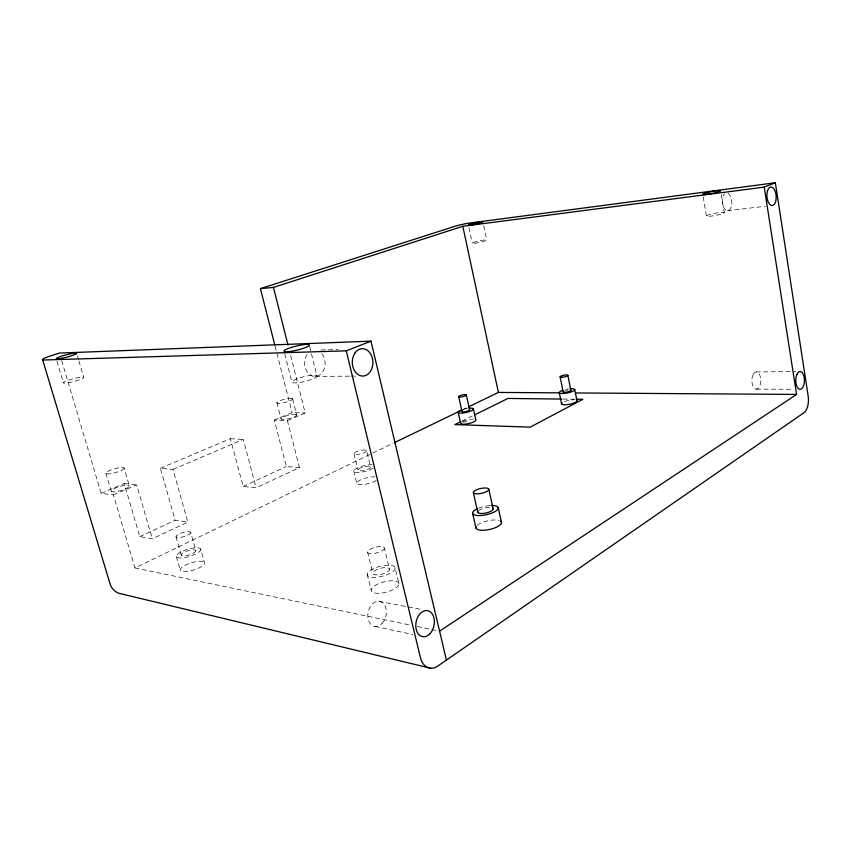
<?xml version="1.0" encoding="UTF-8"?>
<svg xmlns="http://www.w3.org/2000/svg" width="851" height="851" viewBox="0 0 851 851"><rect width="100%" height="100%" fill="white"/><g stroke="black" fill="none" stroke-linecap="round" stroke-linejoin="round"><path stroke-width="0.64" stroke-dasharray="4.25 3.19" d="M461.912 421.117L473.709 415.309M61.697 360.643L101.12 493.303L113.417 494.878L134.958 567.957L371.664 453.636M372.866 453.062L393.183 443.243M462.529 409.756L467.305 407.448M101.12 493.303L124.257 483.528L139.766 536.63L152.286 538.768L187.826 522.11L172.987 469.433L160.371 468.263L175.136 520.248L187.826 522.11M160.371 468.263L230.334 438.701L243.163 486.464L256.14 487.793L299.435 467.571L287.383 420.575L274.32 420.117L286.34 466.529L299.435 467.571M139.766 536.63L175.136 520.248M243.163 486.464L286.34 466.529M113.417 494.878L136.692 484.942L152.286 538.768M172.987 469.433L243.258 439.424L256.14 487.793M287.383 420.575L305.169 412.98L290.276 354.037M274.32 420.117L292.063 412.618L305.169 412.98M727.339 210.74L765.251 206.293M462.731 422.064L467.646 421.713M321.072 349.984L338.315 349.442M756.145 371.919L795.94 371.589M315.402 376.408L349.899 376.153M351.218 376.142L356.526 376.11M756.55 389.152L793.685 389.279M563.107 399.076L574.925 399.215M230.334 438.701L243.258 439.424M124.257 483.528L136.692 484.942M379.131 601.349L421.936 609.582M134.958 567.957L410.937 625.208M417.447 626.559L430.457 629.261M431.765 629.527L436.967 630.612M375.174 626.464L412.788 634.548M56.953 361.143L63.4 382.759M105.896 473.209L111.183 491.123M77.43 355.92L78.547 359.728M78.92 360.994L83.76 377.472A10.531 1.404 -15 0 1 68.41 382.737A10.531 1.404 -15 0 1 68.569 380.174A10.531 1.404 -15 0 1 83.76 377.472M124.14 468.103A9.478 1.979 -16.2 0 1 110.641 473.688A9.478 1.979 -16.2 0 1 110.268 470.231A9.478 1.979 -16.2 0 1 124.14 468.103L129.341 485.964A9.446 2.106 -16.4 0 1 115.938 491.697A9.446 2.106 -16.4 0 1 115.502 488.017A9.446 2.106 -16.4 0 1 129.341 485.964M176.008 536.747L181.21 555.022M176.327 556.501L180.221 570.127M200.687 549.172A12.722 3.659 -16.9 0 1 183.337 557.756A12.722 3.659 -16.9 0 1 181.518 551.682A12.722 3.659 -16.9 0 1 200.687 549.172L204.495 562.745A12.691 3.787 -17.1 0 1 187.241 571.478A12.691 3.787 -17.1 0 1 185.358 565.192A12.691 3.787 -17.1 0 1 204.495 562.745M190.698 532.386A7.659 2.096 -16.7 0 1 180.178 537.417A7.659 2.096 -16.7 0 1 179.189 533.939A7.659 2.096 -16.7 0 1 190.698 532.386L195.836 550.629A7.638 2.202 -16.9 0 1 185.39 555.777A7.638 2.202 -16.9 0 1 184.359 552.118A7.638 2.202 -16.9 0 1 195.836 550.629M276.873 402.683L281.021 418.766M292.67 398.981L296.765 415.065M275.096 346.155L292.063 412.618M284.745 353.878L291.989 382.386M309.647 346.57L317.019 376.227A12.988 2.393 -13.9 0 1 297.297 382.759A12.988 2.393 -13.9 0 1 298.999 378.11A12.988 2.393 -13.9 0 1 317.019 376.227M367.558 551.916L372.781 573.053M367.185 574.276L371.1 590.009M353.931 453.604L357.931 469.954M353.697 470.848L356.697 483.038M384.418 548.235A8.68 2.904 -14.5 0 1 371.61 553.65A8.68 2.904 -14.5 0 1 371.919 548.406A8.68 2.904 -14.5 0 1 384.418 548.235L389.567 569.404A8.638 3.042 -14.6 0 1 376.855 574.914A8.638 3.042 -14.6 0 1 377.099 569.436A8.638 3.042 -14.6 0 1 389.567 569.404M366.696 450.807A6.574 1.67 -13.9 0 1 356.92 454.445A6.574 1.67 -13.9 0 1 357.314 451.392A6.574 1.67 -13.9 0 1 366.696 450.807L370.664 467.167A6.553 1.755 -14 0 1 360.93 470.869A6.553 1.755 -14 0 1 361.292 467.667A6.553 1.755 -14 0 1 370.664 467.167M395.172 568.181A14.403 5.085 -14.6 0 1 374.025 577.403A14.403 5.085 -14.6 0 1 374.323 568.287A14.403 5.085 -14.6 0 1 395.172 568.181L398.991 583.946A14.361 5.255 -14.7 0 1 377.961 593.296A14.361 5.255 -14.7 0 1 378.174 583.882A14.361 5.255 -14.7 0 1 398.991 583.946M468.944 227.642L472.262 243.237M483.74 225.717L486.74 240.025M703.171 196.815L706.394 216.016M721.308 194.656L724.265 212.654A9.095 1.096 -10.9 0 1 710.851 216.154A9.095 1.096 -10.9 0 1 710.883 214.218A9.095 1.096 -10.9 0 1 724.265 212.654M373.27 468.124A10.914 2.925 -14 0 1 357.867 472.454A10.914 2.925 -14 0 1 356.452 468.369A10.914 2.925 -14 0 1 372.1 464.752M478.368 508.281A13.116 4.276 -12.4 0 1 490.059 505.558M478.539 510.685A7.872 2.564 -12.4 0 1 490.495 507.536M376.238 480.379A10.882 3.032 -14 0 1 360.877 484.73A10.882 3.032 -14 0 1 359.42 480.496A10.882 3.032 -14 0 1 375.036 476.89M477.23 525.322A13.084 4.425 -12.4 0 1 499.25 520.525M462.625 421.49A7.765 1.947 -12.5 0 1 473.305 419.149M564.543 401.566A7.882 1.979 -11.1 0 1 573.914 399.821M565.979 389.364A7.893 1.904 -11.2 0 1 568 388.992M565.521 390.471A3.947 0.957 -11.2 0 1 568.479 389.918M463.487 409.288A7.776 1.872 -12.5 0 1 467.401 408.427M321.784 353.771A13.116 10.244 88.5 0 1 322.38 372.302A13.116 10.244 88.5 0 1 307.902 372.834A13.116 10.244 88.5 0 1 307.296 354.303M728.126 193.273A9.01 4.712 85.5 0 1 731.296 206.782A9.01 4.712 85.5 0 1 723.871 207.676A9.01 4.712 85.5 0 1 724.541 193.709M291.744 398.374L290.542 398.321A8.148 1.606 -14.2 0 0 280.202 400.608A8.148 1.606 -14.2 0 0 277.766 403.31L278.947 403.374A8.148 1.606 -14.2 0 0 289.351 401.087A8.148 1.606 -14.2 0 0 291.744 398.374M295.829 414.405L294.627 414.32A8.116 1.713 -14.3 0 0 284.319 416.607A8.116 1.713 -14.3 0 0 281.915 419.437L283.106 419.522A8.116 1.713 -14.3 0 0 293.467 417.245A8.116 1.713 -14.3 0 0 295.829 414.405M474.73 243.269A7.414 0.798 -12.3 0 0 486.623 240.259A7.414 0.798 -12.3 0 0 477.177 241.365A7.414 0.798 -12.3 0 0 474.73 243.269M382.046 623.517A12.722 9.095 -78 0 0 381.408 602.051A12.722 9.095 -78 0 0 367.813 616.135A12.722 9.095 -78 0 0 382.046 623.517M753.029 374.748A8.627 4.436 89.9 0 0 755.39 388.971A8.627 4.436 89.9 0 0 760.549 377.887A8.627 4.436 89.9 0 0 753.029 374.748"/><path stroke-width="1.28" d="M439.573 631.155L796.589 394.428L764.219 187.114L775.335 182.752L808.163 395.981A13.286 6.468 -89.6 0 1 803.993 412.692L437.818 666.056A19.828 13.425 -78.2 0 1 420.415 657.557L346.272 350.835L44.284 359.984A15.669 1.755 -14.6 0 1 50.624 355.888L59.442 353.069L370.983 341.155L446.424 660.11M460.731 421.702L454.828 424.606L530.237 427.138L582.807 399.3L576.244 399.225M474.89 414.724L507.93 398.449L561.788 399.066M394.385 442.669L461.327 410.331M468.507 406.863L498.388 392.428L559.352 392.843M346.272 350.835L370.983 341.155M274.767 344.878L260.417 288.638L273.448 287.415L462.816 226.281L764.219 187.114M260.417 288.638L454.434 226.44A11.063 1 -12.4 0 1 469.603 223.068L775.335 182.752M575.255 392.949L796.589 394.428M430.723 668.248L121.693 593.955C116.225 593.221 111.672 589.169 110.066 583.935L42.55 359.505M273.448 287.415L288.01 345.07M472.613 513.281L475.879 527.865M458.189 412.299L460.646 423.33M473.369 492.591L477.741 512.164M466.327 395.002A3.904 0.894 -12.5 0 1 460.774 397.013A3.904 0.894 -12.5 0 1 460.455 395.502A3.904 0.894 -12.5 0 1 466.327 395.002L469.592 409.799M458.71 396.672L461.987 411.459M498.25 507.696L501.441 522.291M473.39 408.959L475.815 420M488.804 489.219A7.904 2.436 -12.5 0 1 477.677 493.835A7.904 2.436 -12.5 0 1 476.783 489.708A7.904 2.436 -12.5 0 1 488.804 489.219L493.123 508.813M462.816 226.281L498.388 392.428M560.139 376.929L563.16 391.928M559.32 392.768L561.575 403.959M567.851 375.238L570.851 390.237M574.691 389.396L576.925 400.598M492.718 508.217A7.872 2.564 -12.4 0 1 485.932 513.015A7.872 2.564 -12.4 0 1 477.879 511.462M491.07 505.505A13.116 4.276 -12.4 0 1 496.016 510.93A13.116 4.276 -12.4 0 1 476.656 515.44A13.116 4.276 -12.4 0 1 477.475 508.675M500.75 521.269A13.084 4.425 -12.4 0 1 489.527 529.46A13.084 4.425 -12.4 0 1 476.135 526.641M475.443 419.564A7.765 1.947 -12.5 0 1 468.614 423.585A7.765 1.947 -12.5 0 1 460.827 422.777M576.382 400.193A7.882 1.979 -11.1 0 1 574 403.012A7.882 1.979 -11.1 0 1 564.532 404.757L563.107 404.65A7.882 1.979 -11.1 0 1 562.107 402.831M569.947 388.758A7.893 1.904 -11.2 0 1 573.563 390.917A7.893 1.904 -11.2 0 1 561.777 393.502A7.893 1.904 -11.2 0 1 562.298 390.428M570.574 390.045A3.947 0.957 -11.2 0 1 569.096 391.513A3.947 0.957 -11.2 0 1 564.149 392.279A3.947 0.957 -11.2 0 1 563.926 391.066M469.412 409.586A3.893 0.936 -12.5 0 1 465.476 411.65A3.893 0.936 -12.5 0 1 462.412 410.895M469.263 408.214A7.776 1.872 -12.5 0 1 471.858 410.544A7.776 1.872 -12.5 0 1 460.2 413.107A7.776 1.872 -12.5 0 1 461.699 409.874M354.91 353.101A13.701 10.308 88.7 0 0 360.473 375.738A13.701 10.308 88.7 0 0 372.387 358.282A13.701 10.308 88.7 0 0 354.91 353.101M767.411 191.188A9.276 4.606 85.7 0 0 771.793 205.527A9.276 4.606 85.7 0 0 775.452 192.156A9.276 4.606 85.7 0 0 767.411 191.188M561.639 377.27A3.957 0.904 -11.3 0 0 567.851 375.482A3.957 0.904 -11.3 0 0 562.5 375.514A3.957 0.904 -11.3 0 0 561.639 377.27M707.192 194.241A9.138 0.947 -11.1 0 0 720.669 190.794A9.138 0.947 -11.1 0 0 707.266 192.56A9.138 0.947 -11.1 0 0 707.192 194.241M289.404 351.559A13.063 2.064 -13.7 0 0 309.317 345.283A13.063 2.064 -13.7 0 0 291.276 347.453A13.063 2.064 -13.7 0 0 289.404 351.559M61.187 358.42A10.584 1.213 -14.6 0 0 76.675 353.388A10.584 1.213 -14.6 0 0 61.442 356.197A10.584 1.213 -14.6 0 0 61.187 358.42M470.848 225.004A7.446 0.681 -12.3 0 0 482.783 222.026A7.446 0.681 -12.3 0 0 473.347 223.27A7.446 0.681 -12.3 0 0 470.848 225.004M796.887 374.472A8.882 4.329 90 0 0 799.195 389.12A8.882 4.329 90 0 0 804.227 377.716A8.882 4.329 90 0 0 796.887 374.472M430.042 633.655A13.265 9.116 -78.9 0 0 429.404 611.284A13.265 9.116 -78.9 0 0 415.788 626.081A13.265 9.116 -78.9 0 0 430.042 633.655"/></g></svg>
